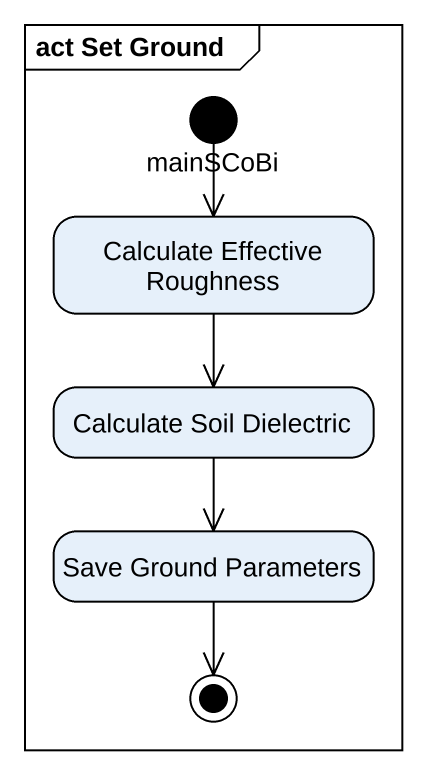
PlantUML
@startuml
mainframe act Set Ground
hide empty description
state mainSCoBi <<start>>
state "Calculate Effective Roughness" as Calculate_Effective
state "Calculate Soil Dielectric" as Calculate_Soil_Dielectric
state "Save Ground Parameters" as Save_Ground_Parameters
mainSCoBi --> Calculate_Effective
Calculate_Effective --> Calculate_Soil_Dielectric
Calculate_Soil_Dielectric --> Save_Ground_Parameters
Save_Ground_Parameters --> [*]
@enduml
